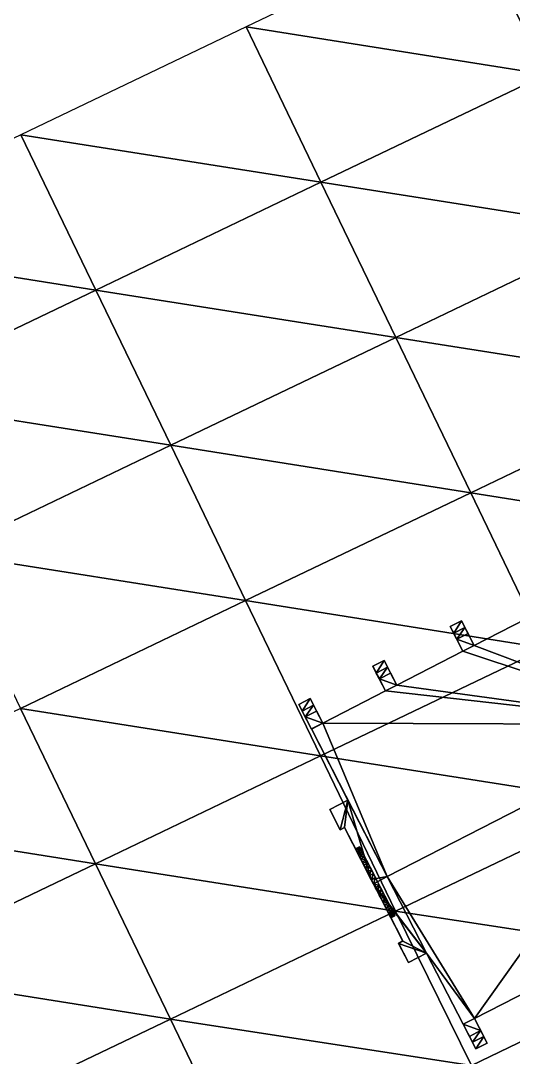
# Model space of a CAD drawing. Extents: x -73 to 71, y -63 to 63.
# Drawn here: x -39.72 to -16.01, y -17.43 to 32.52 of the extents above; entities that cross this region are included whole.
import ezdxf

# ---------------------------------------------------------------- set-up
doc = ezdxf.new("R2010")
doc.units = 0
doc.header["$MEASUREMENT"] = 0
doc.layers.get('0').update_dxf_attribs({"color": 13, "linetype": 'CONTINUOUS'})
doc.layers.add('GOOGLE_EARTH_TERRAIN', color=144, linetype='CONTINUOUS')

# ---------------------------------------------------------------- blocks, each defined once
blk = doc.blocks.new('EDGE')
at = {"color": 252}
mesh = blk.add_polyface(dxfattribs=at)
corners = [(0, 1.335, 2.37), (0, 0), (0, 0, 2.37), (0, 1.335)]
mesh.append_faces([[corners[k] for k in face] for face in [(0, 1, 2), (1, 0, 3)]], dxfattribs={"vtx0": -1, "color": 252})
at = {"color": 253}
mesh = blk.add_polyface(dxfattribs=at)
corners = [(0, 0.683, 4.101), (0, 0.362, 2.77), (0, 0.362, 3.77), (0, 1.335, 2.37), (0, 0, 2.37), (0, 0.683, 4.88), (0, 1.335, 5.44)]
mesh.append_faces([[corners[k] for k in face] for face in [(0, 1, 2), (1, 3, 4), (3, 5, 6)]], dxfattribs={"vtx0": -1, "color": 253})
mesh.append_faces([[corners[k] for k in face] for face in [(3, 1, 0)]], dxfattribs={"vtx0": -1, "vtx1": -1, "vtx2": -1, "color": 253})
mesh.append_faces([[corners[k] for k in face] for face in [(3, 0, 5)]], dxfattribs={"vtx0": -1, "vtx2": -1, "color": 253})
at = {"color": 252}
mesh = blk.add_polyface(dxfattribs=at)
corners = [(0.61, 0.683, 4.88), (0, 1.335, 5.44), (0, 0.683, 4.88), (0.61, 1.335, 5.44)]
mesh.append_faces([[corners[k] for k in face] for face in [(0, 1, 2), (1, 0, 3)]], dxfattribs={"vtx0": -1, "color": 252})
at = {"color": 253}
mesh = blk.add_polyface(dxfattribs=at)
corners = [(0.61, 1.335), (0.61, 0, 2.37), (0.61, 0), (0.61, 0.362, 2.77), (0.61, 0.362, 3.77), (0.61, 0.683, 4.101), (0.61, 0.683, 4.88), (0.61, 1.335, 5.44)]
mesh.append_faces([[corners[k] for k in face] for face in [(0, 1, 2), (6, 0, 7)]], dxfattribs={"vtx0": -1, "color": 253})
mesh.append_faces([[corners[k] for k in face] for face in [(1, 0, 3), (3, 0, 4), (4, 0, 5), (5, 0, 6)]], dxfattribs={"vtx0": -1, "vtx1": -1, "color": 253})
at = {"color": 252}
mesh = blk.add_polyface(dxfattribs=at)
corners = [(0.61, 0.683, 4.88), (0, 0.683, 4.101), (0.61, 0.683, 4.101), (0, 0.683, 4.88)]
mesh.append_faces([[corners[k] for k in face] for face in [(0, 1, 2), (1, 0, 3)]], dxfattribs={"vtx0": -1, "color": 252})
mesh = blk.add_polyface(dxfattribs=at)
corners = [(0.61, 0.683, 4.101), (0, 0.362, 3.77), (0.61, 0.362, 3.77), (0, 0.683, 4.101)]
mesh.append_faces([[corners[k] for k in face] for face in [(0, 1, 2), (1, 0, 3)]], dxfattribs={"vtx0": -1, "color": 252})
mesh = blk.add_polyface(dxfattribs=at)
corners = [(0.61, 0.362, 3.77), (0, 0.362, 2.77), (0.61, 0.362, 2.77), (0, 0.362, 3.77)]
mesh.append_faces([[corners[k] for k in face] for face in [(0, 1, 2), (1, 0, 3)]], dxfattribs={"vtx0": -1, "color": 252})
mesh = blk.add_polyface(dxfattribs=at)
corners = [(0.61, 0.362, 2.77), (0, 0, 2.37), (0.61, 0, 2.37), (0, 0.362, 2.77)]
mesh.append_faces([[corners[k] for k in face] for face in [(0, 1, 2), (1, 0, 3)]], dxfattribs={"vtx0": -1, "color": 252})
mesh = blk.add_polyface(dxfattribs=at)
corners = [(0.61, 0, 2.37), (0, 0), (0.61, 0), (0, 0, 2.37)]
mesh.append_faces([[corners[k] for k in face] for face in [(0, 1, 2), (1, 0, 3)]], dxfattribs={"vtx0": -1, "color": 252})
blk = doc.blocks.new('CHURCH')
at = {"rotation": -179.9999999999996}
for p in [(1.6, 22.844), (5.612, 22.844), (9.802, 22.844)]:
    blk.add_blockref('EDGE', p, dxfattribs=at)
blk.add_blockref('EDGE', (0.99, 4.175))
at = {"color": 251}
mesh = blk.add_polyface(dxfattribs=at)
corners = [(0.99, 13.51, 11.572), (0.99, 21.51, 5.44), (0.99, 17.656, 8.394), (1.6, 21.51, 5.44), (17.04, 13.51, 11.572), (5.002, 21.51, 5.44), (5.612, 21.51, 5.44), (9.192, 21.51, 5.44), (9.802, 21.51, 5.44), (13.283, 21.51, 5.44), (13.893, 21.51, 5.44), (17.04, 21.51, 5.44), (17.04, 17.933, 8.181), (17.04, 18.327, 7.88)]
mesh.append_faces([[corners[k] for k in face] for face in [(0, 1, 2), (11, 12, 13)]], dxfattribs={"vtx0": -1, "color": 251})
mesh.append_faces([[corners[k] for k in face] for face in [(1, 0, 3), (3, 4, 5), (5, 4, 6), (6, 4, 7), (7, 4, 8), (8, 4, 9), (9, 4, 10), (10, 4, 11)]], dxfattribs={"vtx0": -1, "vtx1": -1, "color": 251})
mesh.append_faces([[corners[k] for k in face] for face in [(3, 0, 4), (11, 4, 12)]], dxfattribs={"vtx0": -1, "vtx2": -1, "color": 251})
at = {"color": 8}
mesh = blk.add_polyface(dxfattribs=at)
corners = [(0.99, 21.51, 5.44), (1.6, 21.51), (0.99, 21.51), (1.6, 21.51, 2.37), (1.6, 21.51, 5.44)]
mesh.append_faces([[corners[k] for k in face] for face in [(0, 1, 2), (3, 0, 4)]], dxfattribs={"vtx0": -1, "color": 8})
mesh.append_faces([[corners[k] for k in face] for face in [(1, 0, 3)]], dxfattribs={"vtx0": -1, "vtx1": -1, "color": 8})
at = {"color": 252}
mesh = blk.add_polyface(dxfattribs=at)
corners = [(0.99, 21.51, 5.44), (0.99, 17.656), (0.99, 17.656, 8.394), (0.99, 21.51)]
mesh.append_faces([[corners[k] for k in face] for face in [(0, 1, 2), (1, 0, 3)]], dxfattribs={"vtx0": -1, "color": 252})
at = {"color": 8}
mesh = blk.add_polyface(dxfattribs=at)
corners = [(1.6, 21.51), (5.002, 21.51, 5.44), (5.002, 21.51), (1.6, 21.51, 2.37), (1.6, 21.51, 5.44)]
mesh.append_faces([[corners[k] for k in face] for face in [(0, 1, 2), (1, 3, 4)]], dxfattribs={"vtx0": -1, "color": 8})
mesh.append_faces([[corners[k] for k in face] for face in [(1, 0, 3)]], dxfattribs={"vtx0": -1, "vtx2": -1, "color": 8})
mesh = blk.add_polyface(dxfattribs=at)
corners = [(5.002, 21.51, 5.44), (5.612, 21.51), (5.002, 21.51), (5.612, 21.51, 2.37), (5.612, 21.51, 5.44)]
mesh.append_faces([[corners[k] for k in face] for face in [(0, 1, 2), (3, 0, 4)]], dxfattribs={"vtx0": -1, "color": 8})
mesh.append_faces([[corners[k] for k in face] for face in [(1, 0, 3)]], dxfattribs={"vtx0": -1, "vtx1": -1, "color": 8})
mesh = blk.add_polyface(dxfattribs=at)
corners = [(5.612, 21.51), (9.192, 21.51, 5.44), (9.192, 21.51), (5.612, 21.51, 2.37), (5.612, 21.51, 5.44)]
mesh.append_faces([[corners[k] for k in face] for face in [(0, 1, 2), (1, 3, 4)]], dxfattribs={"vtx0": -1, "color": 8})
mesh.append_faces([[corners[k] for k in face] for face in [(1, 0, 3)]], dxfattribs={"vtx0": -1, "vtx2": -1, "color": 8})
mesh = blk.add_polyface(dxfattribs=at)
corners = [(9.192, 21.51, 5.44), (9.802, 21.51), (9.192, 21.51), (9.802, 21.51, 2.37), (9.802, 21.51, 5.44)]
mesh.append_faces([[corners[k] for k in face] for face in [(0, 1, 2), (3, 0, 4)]], dxfattribs={"vtx0": -1, "color": 8})
mesh.append_faces([[corners[k] for k in face] for face in [(1, 0, 3)]], dxfattribs={"vtx0": -1, "vtx1": -1, "color": 8})
mesh = blk.add_polyface(dxfattribs=at)
corners = [(9.802, 21.51), (13.283, 21.51, 5.44), (13.283, 21.51), (9.802, 21.51, 2.37), (9.802, 21.51, 5.44)]
mesh.append_faces([[corners[k] for k in face] for face in [(0, 1, 2), (1, 3, 4)]], dxfattribs={"vtx0": -1, "color": 8})
mesh.append_faces([[corners[k] for k in face] for face in [(1, 0, 3)]], dxfattribs={"vtx0": -1, "vtx2": -1, "color": 8})
at = {"color": 252}
mesh = blk.add_polyface(dxfattribs=at)
corners = [(0, 17.656, 8.394), (0, 16.553), (0, 16.553, 9.24), (0, 17.656)]
mesh.append_faces([[corners[k] for k in face] for face in [(0, 1, 2), (1, 0, 3)]], dxfattribs={"vtx0": -1, "color": 252})
at = {"color": 251}
mesh = blk.add_polyface(dxfattribs=at)
corners = [(0.99, 13.51, 11.572), (0.24, 13.739, 11.396), (0.24, 13.51, 11.572), (0.99, 17.656, 8.394), (0, 16.553, 9.24), (0, 17.656, 8.394), (0.24, 16.553, 9.24)]
mesh.append_faces([[corners[k] for k in face] for face in [(0, 1, 2), (4, 3, 5)]], dxfattribs={"vtx0": -1, "color": 251})
mesh.append_faces([[corners[k] for k in face] for face in [(1, 0, 3), (3, 4, 6), (3, 6, 1)]], dxfattribs={"vtx0": -1, "vtx2": -1, "color": 251})
at = {"color": 252}
mesh = blk.add_polyface(dxfattribs=at)
corners = [(0, 17.656, 8.394), (0.99, 17.656), (0, 17.656), (0.99, 17.656, 8.394)]
mesh.append_faces([[corners[k] for k in face] for face in [(0, 1, 2), (1, 0, 3)]], dxfattribs={"vtx0": -1, "color": 252})
mesh = blk.add_polyface(dxfattribs=at)
corners = [(0.24, 16.553, 9.24), (0, 16.553), (0.24, 16.553), (0, 16.553, 9.24)]
mesh.append_faces([[corners[k] for k in face] for face in [(0, 1, 2), (1, 0, 3)]], dxfattribs={"vtx0": -1, "color": 252})
mesh = blk.add_polyface(dxfattribs=at)
corners = [(0.24, 13.51, 11.572), (0.24, 13.731, 4.034), (0.24, 13.51, 4.126), (0.24, 13.739, 11.396), (0.24, 13.945, 3.924), (0.24, 16.553, 9.24), (0.24, 14.149, 3.799), (0.24, 14.343, 3.657), (0.24, 14.526, 3.502), (0.24, 14.696, 3.332), (0.24, 14.852, 3.15), (0.24, 14.993, 2.956), (0.24, 15.119, 2.752), (0.24, 15.229, 2.538), (0.24, 15.322, 2.317), (0.24, 15.397, 2.089), (0.24, 15.397), (0.24, 16.553)]
mesh.append_faces([[corners[k] for k in face] for face in [(0, 1, 2), (16, 5, 17)]], dxfattribs={"vtx0": -1, "color": 252})
mesh.append_faces([[corners[k] for k in face] for face in [(1, 3, 4), (4, 5, 6), (6, 5, 7), (7, 5, 8), (8, 5, 9), (9, 5, 10), (10, 5, 11), (11, 5, 12), (12, 5, 13), (13, 5, 14), (14, 5, 15), (15, 5, 16)]], dxfattribs={"vtx0": -1, "vtx1": -1, "color": 252})
mesh.append_faces([[corners[k] for k in face] for face in [(1, 0, 3), (4, 3, 5)]], dxfattribs={"vtx0": -1, "vtx2": -1, "color": 252})
mesh = blk.add_polyface(dxfattribs=at)
corners = [(0.46, 15.397), (0.24, 15.397, 2.089), (0.24, 15.397), (0.46, 15.397, 2.089)]
mesh.append_faces([[corners[k] for k in face] for face in [(0, 1, 2), (1, 0, 3)]], dxfattribs={"vtx0": -1, "color": 252})
at = {"color": 8}
mesh = blk.add_polyface(dxfattribs=at)
corners = [(0.46, 15.322, 2.317), (0.24, 15.397, 2.089), (0.46, 15.397, 2.089), (0.24, 15.322, 2.317)]
mesh.append_faces([[corners[k] for k in face] for face in [(0, 1, 2), (1, 0, 3)]], dxfattribs={"vtx0": -1, "color": 8})
mesh = blk.add_polyface(dxfattribs=at)
corners = [(0.46, 15.229, 2.538), (0.24, 15.322, 2.317), (0.46, 15.322, 2.317), (0.24, 15.229, 2.538)]
mesh.append_faces([[corners[k] for k in face] for face in [(0, 1, 2), (1, 0, 3)]], dxfattribs={"vtx0": -1, "color": 8})
mesh = blk.add_polyface(dxfattribs=at)
corners = [(0.46, 15.119, 2.752), (0.24, 15.229, 2.538), (0.46, 15.229, 2.538), (0.24, 15.119, 2.752)]
mesh.append_faces([[corners[k] for k in face] for face in [(0, 1, 2), (1, 0, 3)]], dxfattribs={"vtx0": -1, "color": 8})
mesh = blk.add_polyface(dxfattribs=at)
corners = [(0.46, 14.993, 2.956), (0.24, 15.119, 2.752), (0.46, 15.119, 2.752), (0.24, 14.993, 2.956)]
mesh.append_faces([[corners[k] for k in face] for face in [(0, 1, 2), (1, 0, 3)]], dxfattribs={"vtx0": -1, "color": 8})
mesh = blk.add_polyface(dxfattribs=at)
corners = [(0.46, 14.852, 3.15), (0.24, 14.993, 2.956), (0.46, 14.993, 2.956), (0.24, 14.852, 3.15)]
mesh.append_faces([[corners[k] for k in face] for face in [(0, 1, 2), (1, 0, 3)]], dxfattribs={"vtx0": -1, "color": 8})
at = {"color": 252}
mesh = blk.add_polyface(dxfattribs=at)
corners = [(0.46, 13.731, 4.034), (0.46, 13.51), (0.46, 13.51, 4.126), (0.46, 15.397), (0.46, 13.945, 3.924), (0.46, 14.149, 3.799), (0.46, 14.343, 3.657), (0.46, 14.526, 3.502), (0.46, 14.696, 3.332), (0.46, 14.852, 3.15), (0.46, 14.993, 2.956), (0.46, 15.119, 2.752), (0.46, 15.229, 2.538), (0.46, 15.322, 2.317), (0.46, 15.397, 2.089)]
mesh.append_faces([[corners[k] for k in face] for face in [(0, 1, 2), (3, 13, 14)]], dxfattribs={"vtx0": -1, "color": 252})
mesh.append_faces([[corners[k] for k in face] for face in [(1, 0, 3)]], dxfattribs={"vtx0": -1, "vtx1": -1, "color": 252})
mesh.append_faces([[corners[k] for k in face] for face in [(3, 0, 4), (3, 4, 5), (3, 5, 6), (3, 6, 7), (3, 7, 8), (3, 8, 9), (3, 9, 10), (3, 10, 11), (3, 11, 12), (3, 12, 13)]], dxfattribs={"vtx0": -1, "vtx2": -1, "color": 252})
at = {"color": 8}
mesh = blk.add_polyface(dxfattribs=at)
corners = [(0.46, 14.696, 3.332), (0.24, 14.852, 3.15), (0.46, 14.852, 3.15), (0.24, 14.696, 3.332)]
mesh.append_faces([[corners[k] for k in face] for face in [(0, 1, 2), (1, 0, 3)]], dxfattribs={"vtx0": -1, "color": 8})
mesh = blk.add_polyface(dxfattribs=at)
corners = [(0.24, 14.696, 3.332), (0.46, 14.526, 3.502), (0.24, 14.526, 3.502), (0.46, 14.696, 3.332)]
mesh.append_faces([[corners[k] for k in face] for face in [(0, 1, 2), (1, 0, 3)]], dxfattribs={"vtx0": -1, "color": 8})
mesh = blk.add_polyface(dxfattribs=at)
corners = [(0.46, 14.526, 3.502), (0.24, 14.343, 3.657), (0.24, 14.526, 3.502), (0.46, 14.343, 3.657)]
mesh.append_faces([[corners[k] for k in face] for face in [(0, 1, 2), (1, 0, 3)]], dxfattribs={"vtx0": -1, "color": 8})
mesh = blk.add_polyface(dxfattribs=at)
corners = [(0.46, 14.343, 3.657), (0.24, 14.149, 3.799), (0.24, 14.343, 3.657), (0.46, 14.149, 3.799)]
mesh.append_faces([[corners[k] for k in face] for face in [(0, 1, 2), (1, 0, 3)]], dxfattribs={"vtx0": -1, "color": 8})
mesh = blk.add_polyface(dxfattribs=at)
corners = [(0.46, 14.149, 3.799), (0.24, 13.945, 3.924), (0.24, 14.149, 3.799), (0.46, 13.945, 3.924)]
mesh.append_faces([[corners[k] for k in face] for face in [(0, 1, 2), (1, 0, 3)]], dxfattribs={"vtx0": -1, "color": 8})
at = {"color": 251}
mesh = blk.add_polyface(dxfattribs=at)
corners = [(0.99, 9.364, 8.394), (0, 10.405, 9.193), (0, 9.364, 8.394), (0.24, 10.405, 9.193), (0.24, 13.309, 11.418), (0.24, 13.51, 11.572), (0.99, 13.51, 11.572)]
mesh.append_faces([[corners[k] for k in face] for face in [(0, 1, 2), (5, 0, 6)]], dxfattribs={"vtx0": -1, "color": 251})
mesh.append_faces([[corners[k] for k in face] for face in [(1, 0, 3), (3, 0, 4), (4, 0, 5)]], dxfattribs={"vtx0": -1, "vtx1": -1, "color": 251})
at = {"color": 8}
mesh = blk.add_polyface(dxfattribs=at)
corners = [(0.46, 13.945, 3.924), (0.24, 13.731, 4.034), (0.24, 13.945, 3.924), (0.46, 13.731, 4.034)]
mesh.append_faces([[corners[k] for k in face] for face in [(0, 1, 2), (1, 0, 3)]], dxfattribs={"vtx0": -1, "color": 8})
at = {"color": 252}
mesh = blk.add_polyface(dxfattribs=at)
corners = [(0.24, 13.839, 12.113), (0.24, 13.659, 11.763), (0.24, 13.599, 12.113), (0.24, 13.839, 11.763), (0.24, 13.599, 12.263), (0.24, 13.389, 12.113), (0.24, 13.389, 12.263), (0.24, 13.409, 11.763), (0.24, 13.409, 11.673), (0.24, 13.51, 11.572), (0.24, 13.659, 11.603), (0.24, 13.739, 11.396), (0.24, 13.739, 11.603), (0.24, 13.309, 11.418), (0.24, 13.309, 11.608), (0.24, 13.279, 12.113), (0.24, 13.169, 11.763), (0.24, 13.169, 12.113)]
mesh.append_faces([[corners[k] for k in face] for face in [(1, 0, 3), (4, 5, 6), (11, 10, 12), (8, 13, 14), (15, 16, 17)]], dxfattribs={"vtx0": -1, "color": 252})
mesh.append_faces([[corners[k] for k in face] for face in [(0, 1, 2), (7, 4, 8), (9, 10, 11), (10, 2, 1), (13, 8, 9), (16, 15, 7)]], dxfattribs={"vtx0": -1, "vtx1": -1, "color": 252})
mesh.append_faces([[corners[k] for k in face] for face in [(5, 4, 7), (8, 4, 9), (9, 2, 10)]], dxfattribs={"vtx0": -1, "vtx1": -1, "vtx2": -1, "color": 252})
mesh.append_faces([[corners[k] for k in face] for face in [(9, 4, 2), (7, 15, 5)]], dxfattribs={"vtx0": -1, "vtx2": -1, "color": 252})
at = {"color": 8}
mesh = blk.add_polyface(dxfattribs=at)
corners = [(0.46, 13.731, 4.034), (0.24, 13.51, 4.126), (0.24, 13.731, 4.034), (0.46, 13.51, 4.126)]
mesh.append_faces([[corners[k] for k in face] for face in [(0, 1, 2), (1, 0, 3)]], dxfattribs={"vtx0": -1, "color": 8})
at = {"color": 252}
mesh = blk.add_polyface(dxfattribs=at)
corners = [(0.24, 13.309, 11.418), (0.24, 10.411), (0.24, 10.405, 9.193), (0.24, 11.667, 2.089), (0.24, 11.746, 2.312), (0.24, 11.841, 2.528), (0.24, 11.951, 2.737), (0.24, 12.075, 2.937), (0.24, 12.214, 3.128), (0.24, 12.366, 3.309), (0.24, 12.531, 3.478), (0.24, 12.707, 3.635), (0.24, 12.894, 3.779), (0.24, 13.091, 3.91), (0.24, 13.296, 4.025), (0.24, 13.51, 4.126), (0.24, 13.51, 11.572), (0.24, 11.667)]
mesh.append_faces([[corners[k] for k in face] for face in [(0, 1, 2), (15, 0, 16)]], dxfattribs={"vtx0": -1, "color": 252})
mesh.append_faces([[corners[k] for k in face] for face in [(3, 0, 4), (4, 0, 5), (5, 0, 6), (6, 0, 7), (7, 0, 8), (8, 0, 9), (9, 0, 10), (10, 0, 11), (11, 0, 12), (12, 0, 13), (13, 0, 14), (14, 0, 15)]], dxfattribs={"vtx0": -1, "vtx1": -1, "color": 252})
mesh.append_faces([[corners[k] for k in face] for face in [(1, 0, 3)]], dxfattribs={"vtx0": -1, "vtx1": -1, "vtx2": -1, "color": 252})
mesh.append_faces([[corners[k] for k in face] for face in [(17, 1, 3)]], dxfattribs={"vtx1": -1, "color": 252})
at = {"color": 8}
mesh = blk.add_polyface(dxfattribs=at)
corners = [(0.24, 13.51, 4.126), (0.46, 13.296, 4.025), (0.24, 13.296, 4.025), (0.46, 13.51, 4.126)]
mesh.append_faces([[corners[k] for k in face] for face in [(0, 1, 2), (1, 0, 3)]], dxfattribs={"vtx0": -1, "color": 8})
at = {"color": 252}
mesh = blk.add_polyface(dxfattribs=at)
corners = [(0.46, 11.746, 2.312), (0.46, 11.667), (0.46, 11.667, 2.089), (0.46, 13.51), (0.46, 11.841, 2.528), (0.46, 11.951, 2.737), (0.46, 12.075, 2.937), (0.46, 12.214, 3.128), (0.46, 12.366, 3.309), (0.46, 12.531, 3.478), (0.46, 12.707, 3.635), (0.46, 12.894, 3.779), (0.46, 13.091, 3.91), (0.46, 13.296, 4.025), (0.46, 13.51, 4.126)]
mesh.append_faces([[corners[k] for k in face] for face in [(0, 1, 2), (3, 13, 14)]], dxfattribs={"vtx0": -1, "color": 252})
mesh.append_faces([[corners[k] for k in face] for face in [(1, 0, 3)]], dxfattribs={"vtx0": -1, "vtx1": -1, "color": 252})
mesh.append_faces([[corners[k] for k in face] for face in [(3, 0, 4), (3, 4, 5), (3, 5, 6), (3, 6, 7), (3, 7, 8), (3, 8, 9), (3, 9, 10), (3, 10, 11), (3, 11, 12), (3, 12, 13)]], dxfattribs={"vtx0": -1, "vtx2": -1, "color": 252})
at = {"color": 251}
mesh = blk.add_polyface(dxfattribs=at)
corners = [(1.6, 5.51, 5.44), (0.99, 9.364, 8.394), (0.99, 5.51, 5.44), (0.99, 13.51, 11.572), (17.04, 13.51, 11.572), (4.64, 5.51, 5.44), (5.25, 5.51, 5.44), (9.015, 5.51, 5.44), (9.625, 5.51, 5.44), (13.175, 5.51, 5.44), (13.785, 5.51, 5.44), (17.04, 5.51, 5.44), (17.04, 13.075, 11.239), (17.04, 8.693, 7.88)]
mesh.append_faces([[corners[k] for k in face] for face in [(0, 1, 2), (12, 11, 13)]], dxfattribs={"vtx0": -1, "color": 251})
mesh.append_faces([[corners[k] for k in face] for face in [(1, 0, 3), (3, 0, 4), (4, 11, 12)]], dxfattribs={"vtx0": -1, "vtx1": -1, "color": 251})
mesh.append_faces([[corners[k] for k in face] for face in [(4, 0, 5), (4, 5, 6), (4, 6, 7), (4, 7, 8), (4, 8, 9), (4, 9, 10), (4, 10, 11)]], dxfattribs={"vtx0": -1, "vtx2": -1, "color": 251})
at = {"color": 8}
mesh = blk.add_polyface(dxfattribs=at)
corners = [(0.46, 13.296, 4.025), (0.24, 13.091, 3.91), (0.24, 13.296, 4.025), (0.46, 13.091, 3.91)]
mesh.append_faces([[corners[k] for k in face] for face in [(0, 1, 2), (1, 0, 3)]], dxfattribs={"vtx0": -1, "color": 8})
mesh = blk.add_polyface(dxfattribs=at)
corners = [(0.46, 13.091, 3.91), (0.24, 12.894, 3.779), (0.24, 13.091, 3.91), (0.46, 12.894, 3.779)]
mesh.append_faces([[corners[k] for k in face] for face in [(0, 1, 2), (1, 0, 3)]], dxfattribs={"vtx0": -1, "color": 8})
mesh = blk.add_polyface(dxfattribs=at)
corners = [(0.24, 12.894, 3.779), (0.46, 12.707, 3.635), (0.24, 12.707, 3.635), (0.46, 12.894, 3.779)]
mesh.append_faces([[corners[k] for k in face] for face in [(0, 1, 2), (1, 0, 3)]], dxfattribs={"vtx0": -1, "color": 8})
mesh = blk.add_polyface(dxfattribs=at)
corners = [(0.46, 12.707, 3.635), (0.24, 12.531, 3.478), (0.24, 12.707, 3.635), (0.46, 12.531, 3.478)]
mesh.append_faces([[corners[k] for k in face] for face in [(0, 1, 2), (1, 0, 3)]], dxfattribs={"vtx0": -1, "color": 8})
mesh = blk.add_polyface(dxfattribs=at)
corners = [(0.24, 12.531, 3.478), (0.46, 12.366, 3.309), (0.24, 12.366, 3.309), (0.46, 12.531, 3.478)]
mesh.append_faces([[corners[k] for k in face] for face in [(0, 1, 2), (1, 0, 3)]], dxfattribs={"vtx0": -1, "color": 8})
mesh = blk.add_polyface(dxfattribs=at)
corners = [(0.24, 12.366, 3.309), (0.46, 12.214, 3.128), (0.24, 12.214, 3.128), (0.46, 12.366, 3.309)]
mesh.append_faces([[corners[k] for k in face] for face in [(0, 1, 2), (1, 0, 3)]], dxfattribs={"vtx0": -1, "color": 8})
mesh = blk.add_polyface(dxfattribs=at)
corners = [(0.24, 12.214, 3.128), (0.46, 12.075, 2.937), (0.24, 12.075, 2.937), (0.46, 12.214, 3.128)]
mesh.append_faces([[corners[k] for k in face] for face in [(0, 1, 2), (1, 0, 3)]], dxfattribs={"vtx0": -1, "color": 8})
mesh = blk.add_polyface(dxfattribs=at)
corners = [(0.24, 12.075, 2.937), (0.46, 11.951, 2.737), (0.24, 11.951, 2.737), (0.46, 12.075, 2.937)]
mesh.append_faces([[corners[k] for k in face] for face in [(0, 1, 2), (1, 0, 3)]], dxfattribs={"vtx0": -1, "color": 8})
mesh = blk.add_polyface(dxfattribs=at)
corners = [(0.24, 11.951, 2.737), (0.46, 11.841, 2.528), (0.24, 11.841, 2.528), (0.46, 11.951, 2.737)]
mesh.append_faces([[corners[k] for k in face] for face in [(0, 1, 2), (1, 0, 3)]], dxfattribs={"vtx0": -1, "color": 8})
mesh = blk.add_polyface(dxfattribs=at)
corners = [(0.24, 11.841, 2.528), (0.46, 11.746, 2.312), (0.24, 11.746, 2.312), (0.46, 11.841, 2.528)]
mesh.append_faces([[corners[k] for k in face] for face in [(0, 1, 2), (1, 0, 3)]], dxfattribs={"vtx0": -1, "color": 8})
mesh = blk.add_polyface(dxfattribs=at)
corners = [(0.24, 11.746, 2.312), (0.46, 11.667, 2.089), (0.24, 11.667, 2.089), (0.46, 11.746, 2.312)]
mesh.append_faces([[corners[k] for k in face] for face in [(0, 1, 2), (1, 0, 3)]], dxfattribs={"vtx0": -1, "color": 8})
at = {"color": 252}
mesh = blk.add_polyface(dxfattribs=at)
corners = [(0.24, 11.667, 2.089), (0.46, 11.667), (0.24, 11.667), (0.46, 11.667, 2.089)]
mesh.append_faces([[corners[k] for k in face] for face in [(0, 1, 2), (1, 0, 3)]], dxfattribs={"vtx0": -1, "color": 252})
mesh = blk.add_polyface(dxfattribs=at)
corners = [(0, 10.405, 9.193), (0, 9.364), (0, 9.364, 8.394), (0, 10.411)]
mesh.append_faces([[corners[k] for k in face] for face in [(0, 1, 2), (1, 0, 3)]], dxfattribs={"vtx0": -1, "color": 252})
mesh = blk.add_polyface(dxfattribs=at)
corners = [(0, 10.411), (0.24, 10.405, 9.193), (0.24, 10.411), (0, 10.405, 9.193)]
mesh.append_faces([[corners[k] for k in face] for face in [(0, 1, 2), (1, 0, 3)]], dxfattribs={"vtx0": -1, "color": 252})
mesh = blk.add_polyface(dxfattribs=at)
corners = [(0.99, 9.364), (0, 9.364, 8.394), (0, 9.364), (0.99, 9.364, 8.394)]
mesh.append_faces([[corners[k] for k in face] for face in [(0, 1, 2), (1, 0, 3)]], dxfattribs={"vtx0": -1, "color": 252})
mesh = blk.add_polyface(dxfattribs=at)
corners = [(0.99, 9.364, 8.394), (0.99, 5.51, 2.37), (0.99, 5.51, 5.44), (0.99, 5.51), (0.99, 9.364)]
mesh.append_faces([[corners[k] for k in face] for face in [(0, 1, 2), (3, 0, 4)]], dxfattribs={"vtx0": -1, "color": 252})
mesh.append_faces([[corners[k] for k in face] for face in [(1, 0, 3)]], dxfattribs={"vtx0": -1, "vtx1": -1, "color": 252})
at = {"color": 8}
mesh = blk.add_polyface(dxfattribs=at)
corners = [(4.64, 5.51), (1.6, 5.51, 5.44), (1.6, 5.51), (4.64, 5.51, 2.37), (4.64, 5.51, 5.44)]
mesh.append_faces([[corners[k] for k in face] for face in [(0, 1, 2), (1, 3, 4)]], dxfattribs={"vtx0": -1, "color": 8})
mesh.append_faces([[corners[k] for k in face] for face in [(1, 0, 3)]], dxfattribs={"vtx0": -1, "vtx2": -1, "color": 8})
blk = doc.blocks.new('GOOGLE_EARTH_TERRAIN')
at = {"color": 252}
mesh = blk.add_polyface(dxfattribs=at)
corners = [(-14.429, 29.937, -0.508), (-18.036, 37.421, -0.508), (-28.875, 32.225, -0.508)]
mesh.append_faces([[corners[k] for k in face] for face in [(0, 1, 2)]], dxfattribs={"color": 252})
mesh = blk.add_polyface(dxfattribs=at)
corners = [(-3.589, 35.133, -0.508), (-18.036, 37.421, -0.508), (-14.429, 29.937, -0.508)]
mesh.append_faces([[corners[k] for k in face] for face in [(0, 1, 2)]], dxfattribs={"color": 252})
mesh = blk.add_polyface(dxfattribs=at)
corners = [(-25.268, 24.741, -0.508), (-28.875, 32.225, -0.508), (-39.715, 27.03, -0.508)]
mesh.append_faces([[corners[k] for k in face] for face in [(0, 1, 2)]], dxfattribs={"color": 252})
mesh = blk.add_polyface(dxfattribs=at)
corners = [(-14.429, 29.937, -0.508), (-28.875, 32.225, -0.508), (-25.268, 24.741, -0.508)]
mesh.append_faces([[corners[k] for k in face] for face in [(0, 1, 2)]], dxfattribs={"color": 252})
mesh = blk.add_polyface(dxfattribs=at)
corners = [(-10.822, 22.453, -0.508), (-14.429, 29.937, -0.508), (-25.268, 24.741, -0.508)]
mesh.append_faces([[corners[k] for k in face] for face in [(0, 1, 2)]], dxfattribs={"color": 252})
mesh = blk.add_polyface(dxfattribs=at)
corners = [(-36.108, 19.545, -0.508), (-39.715, 27.03, -0.508), (-50.555, 21.834, -0.508)]
mesh.append_faces([[corners[k] for k in face] for face in [(0, 1, 2)]], dxfattribs={"color": 252})
mesh = blk.add_polyface(dxfattribs=at)
corners = [(-25.268, 24.741, -0.508), (-39.715, 27.03, -0.508), (-36.108, 19.545, -0.508)]
mesh.append_faces([[corners[k] for k in face] for face in [(0, 1, 2)]], dxfattribs={"color": 252})
mesh = blk.add_polyface(dxfattribs=at)
corners = [(-21.661, 17.257, -0.508), (-25.268, 24.741, -0.508), (-36.108, 19.545, -0.508)]
mesh.append_faces([[corners[k] for k in face] for face in [(0, 1, 2)]], dxfattribs={"color": 252})
mesh = blk.add_polyface(dxfattribs=at)
corners = [(-10.822, 22.453, -0.508), (-25.268, 24.741, -0.508), (-21.661, 17.257, -0.508)]
mesh.append_faces([[corners[k] for k in face] for face in [(0, 1, 2)]], dxfattribs={"color": 252})
mesh = blk.add_polyface(dxfattribs=at)
corners = [(-7.214, 14.968, -0.508), (-10.822, 22.453, -0.508), (-21.661, 17.257, -0.508)]
mesh.append_faces([[corners[k] for k in face] for face in [(0, 1, 2)]], dxfattribs={"color": 252})
mesh = blk.add_polyface(dxfattribs=at)
corners = [(-36.108, 19.545, -0.508), (-50.555, 21.834, -0.508), (-46.947, 14.35, -0.508)]
mesh.append_faces([[corners[k] for k in face] for face in [(0, 1, 2)]], dxfattribs={"color": 252})
mesh = blk.add_polyface(dxfattribs=at)
corners = [(-32.501, 12.061, -0.508), (-36.108, 19.545, -0.508), (-46.947, 14.35, -0.508)]
mesh.append_faces([[corners[k] for k in face] for face in [(0, 1, 2)]], dxfattribs={"color": 252})
mesh = blk.add_polyface(dxfattribs=at)
corners = [(-21.661, 17.257, -0.508), (-36.108, 19.545, -0.508), (-32.501, 12.061, -0.508)]
mesh.append_faces([[corners[k] for k in face] for face in [(0, 1, 2)]], dxfattribs={"color": 252})
mesh = blk.add_polyface(dxfattribs=at)
corners = [(-18.054, 9.773, -0.508), (-21.661, 17.257, -0.508), (-32.501, 12.061, -0.508)]
mesh.append_faces([[corners[k] for k in face] for face in [(0, 1, 2)]], dxfattribs={"color": 252})
mesh = blk.add_polyface(dxfattribs=at)
corners = [(-7.214, 14.968, -0.508), (-21.661, 17.257, -0.508), (-18.054, 9.773, -0.508)]
mesh.append_faces([[corners[k] for k in face] for face in [(0, 1, 2)]], dxfattribs={"color": 252})
mesh = blk.add_polyface(dxfattribs=at)
corners = [(-3.6, 7.468, -0.287), (-7.214, 14.968, -0.508), (-18.054, 9.773, -0.508)]
mesh.append_faces([[corners[k] for k in face] for face in [(0, 1, 2)]], dxfattribs={"color": 252})
mesh = blk.add_polyface(dxfattribs=at)
corners = [(-32.501, 12.061, -0.508), (-46.947, 14.35, -0.508), (-43.34, 6.865, -0.508)]
mesh.append_faces([[corners[k] for k in face] for face in [(0, 1, 2)]], dxfattribs={"color": 252})
mesh = blk.add_polyface(dxfattribs=at)
corners = [(-28.893, 4.577, -0.508), (-32.501, 12.061, -0.508), (-43.34, 6.865, -0.508)]
mesh.append_faces([[corners[k] for k in face] for face in [(0, 1, 2)]], dxfattribs={"color": 252})
mesh = blk.add_polyface(dxfattribs=at)
corners = [(-18.054, 9.773, -0.508), (-32.501, 12.061, -0.508), (-28.893, 4.577, -0.508)]
mesh.append_faces([[corners[k] for k in face] for face in [(0, 1, 2)]], dxfattribs={"color": 252})
mesh = blk.add_polyface(dxfattribs=at)
corners = [(-14.447, 2.288, -0.508), (-18.054, 9.773, -0.508), (-28.893, 4.577, -0.508)]
mesh.append_faces([[corners[k] for k in face] for face in [(0, 1, 2)]], dxfattribs={"color": 252})
mesh = blk.add_polyface(dxfattribs=at)
corners = [(-3.6, 7.468, -0.287), (-18.054, 9.773, -0.508), (-14.447, 2.288, -0.508)]
mesh.append_faces([[corners[k] for k in face] for face in [(0, 1, 2)]], dxfattribs={"color": 252})
mesh = blk.add_polyface(dxfattribs=at)
corners = [(-28.893, 4.577, -0.508), (-43.34, 6.865, -0.508), (-39.733, -0.619, -0.508)]
mesh.append_faces([[corners[k] for k in face] for face in [(0, 1, 2)]], dxfattribs={"color": 252})
mesh = blk.add_polyface(dxfattribs=at)
corners = [(-25.286, -2.907, -0.508), (-28.893, 4.577, -0.508), (-39.733, -0.619, -0.508)]
mesh.append_faces([[corners[k] for k in face] for face in [(0, 1, 2)]], dxfattribs={"color": 252})
mesh = blk.add_polyface(dxfattribs=at)
corners = [(-14.447, 2.288, -0.508), (-28.893, 4.577, -0.508), (-25.286, -2.907, -0.508)]
mesh.append_faces([[corners[k] for k in face] for face in [(0, 1, 2)]], dxfattribs={"color": 252})
mesh = blk.add_polyface(dxfattribs=at)
corners = [(-10.814, -5.183, -0.261), (-14.447, 2.288, -0.508), (-25.286, -2.907, -0.508)]
mesh.append_faces([[corners[k] for k in face] for face in [(0, 1, 2)]], dxfattribs={"color": 252})
mesh = blk.add_polyface(dxfattribs=at)
corners = [(-36.126, -8.103, -0.508), (-39.733, -0.619, -0.508), (-50.572, -5.815, -0.508)]
mesh.append_faces([[corners[k] for k in face] for face in [(0, 1, 2)]], dxfattribs={"color": 252})
mesh = blk.add_polyface(dxfattribs=at)
corners = [(-25.286, -2.907, -0.508), (-39.733, -0.619, -0.508), (-36.126, -8.103, -0.508)]
mesh.append_faces([[corners[k] for k in face] for face in [(0, 1, 2)]], dxfattribs={"color": 252})
mesh = blk.add_polyface(dxfattribs=at)
corners = [(-21.679, -10.391, -0.508), (-25.286, -2.907, -0.508), (-36.126, -8.103, -0.508)]
mesh.append_faces([[corners[k] for k in face] for face in [(0, 1, 2)]], dxfattribs={"color": 252})
mesh = blk.add_polyface(dxfattribs=at)
corners = [(-10.814, -5.183, -0.261), (-25.286, -2.907, -0.508), (-21.679, -10.391, -0.508)]
mesh.append_faces([[corners[k] for k in face] for face in [(0, 1, 2)]], dxfattribs={"color": 252})
mesh = blk.add_polyface(dxfattribs=at)
corners = [(-7.192, -12.609, 0.075), (-10.814, -5.183, -0.261), (-21.679, -10.391, -0.508)]
mesh.append_faces([[corners[k] for k in face] for face in [(0, 1, 2)]], dxfattribs={"color": 252})
mesh = blk.add_polyface(dxfattribs=at)
corners = [(-36.126, -8.103, -0.508), (-50.572, -5.815, -0.508), (-46.965, -13.299, -0.508)]
mesh.append_faces([[corners[k] for k in face] for face in [(0, 1, 2)]], dxfattribs={"color": 252})
mesh = blk.add_polyface(dxfattribs=at)
corners = [(-32.519, -15.587, -0.508), (-36.126, -8.103, -0.508), (-46.965, -13.299, -0.508)]
mesh.append_faces([[corners[k] for k in face] for face in [(0, 1, 2)]], dxfattribs={"color": 252})
mesh = blk.add_polyface(dxfattribs=at)
corners = [(-21.679, -10.391, -0.508), (-36.126, -8.103, -0.508), (-32.519, -15.587, -0.508)]
mesh.append_faces([[corners[k] for k in face] for face in [(0, 1, 2)]], dxfattribs={"color": 252})
mesh = blk.add_polyface(dxfattribs=at)
corners = [(-18.024, -17.829, -0.234), (-21.679, -10.391, -0.508), (-32.519, -15.587, -0.508)]
mesh.append_faces([[corners[k] for k in face] for face in [(0, 1, 2)]], dxfattribs={"color": 252})
mesh = blk.add_polyface(dxfattribs=at)
corners = [(-7.192, -12.609, 0.075), (-21.679, -10.391, -0.508), (-18.024, -17.829, -0.234)]
mesh.append_faces([[corners[k] for k in face] for face in [(0, 1, 2)]], dxfattribs={"color": 252})
mesh = blk.add_polyface(dxfattribs=at)
corners = [(-3.593, -19.986, 0.408), (-7.192, -12.609, 0.075), (-18.024, -17.829, -0.234)]
mesh.append_faces([[corners[k] for k in face] for face in [(0, 1, 2)]], dxfattribs={"color": 252})
mesh = blk.add_polyface(dxfattribs=at)
corners = [(-32.519, -15.587, -0.508), (-46.965, -13.299, -0.508), (-43.358, -20.783, -0.508)]
mesh.append_faces([[corners[k] for k in face] for face in [(0, 1, 2)]], dxfattribs={"color": 252})
mesh = blk.add_polyface(dxfattribs=at)
corners = [(-28.911, -23.071, -0.508), (-32.519, -15.587, -0.508), (-43.358, -20.783, -0.508)]
mesh.append_faces([[corners[k] for k in face] for face in [(0, 1, 2)]], dxfattribs={"color": 252})
mesh = blk.add_polyface(dxfattribs=at)
corners = [(-18.024, -17.829, -0.234), (-32.519, -15.587, -0.508), (-28.911, -23.071, -0.508)]
mesh.append_faces([[corners[k] for k in face] for face in [(0, 1, 2)]], dxfattribs={"color": 252})

msp = doc.modelspace()

# ---------------------------------------------------------------- block references
at = {"rotation": 27.18503266827906}
msp.add_blockref('CHURCH', (-16.781, -21.195, -0.241), dxfattribs=at)
at = {"layer": 'GOOGLE_EARTH_TERRAIN'}
msp.add_blockref('GOOGLE_EARTH_TERRAIN', (0, 0), dxfattribs=at)

doc.saveas('drawing.dxf')
